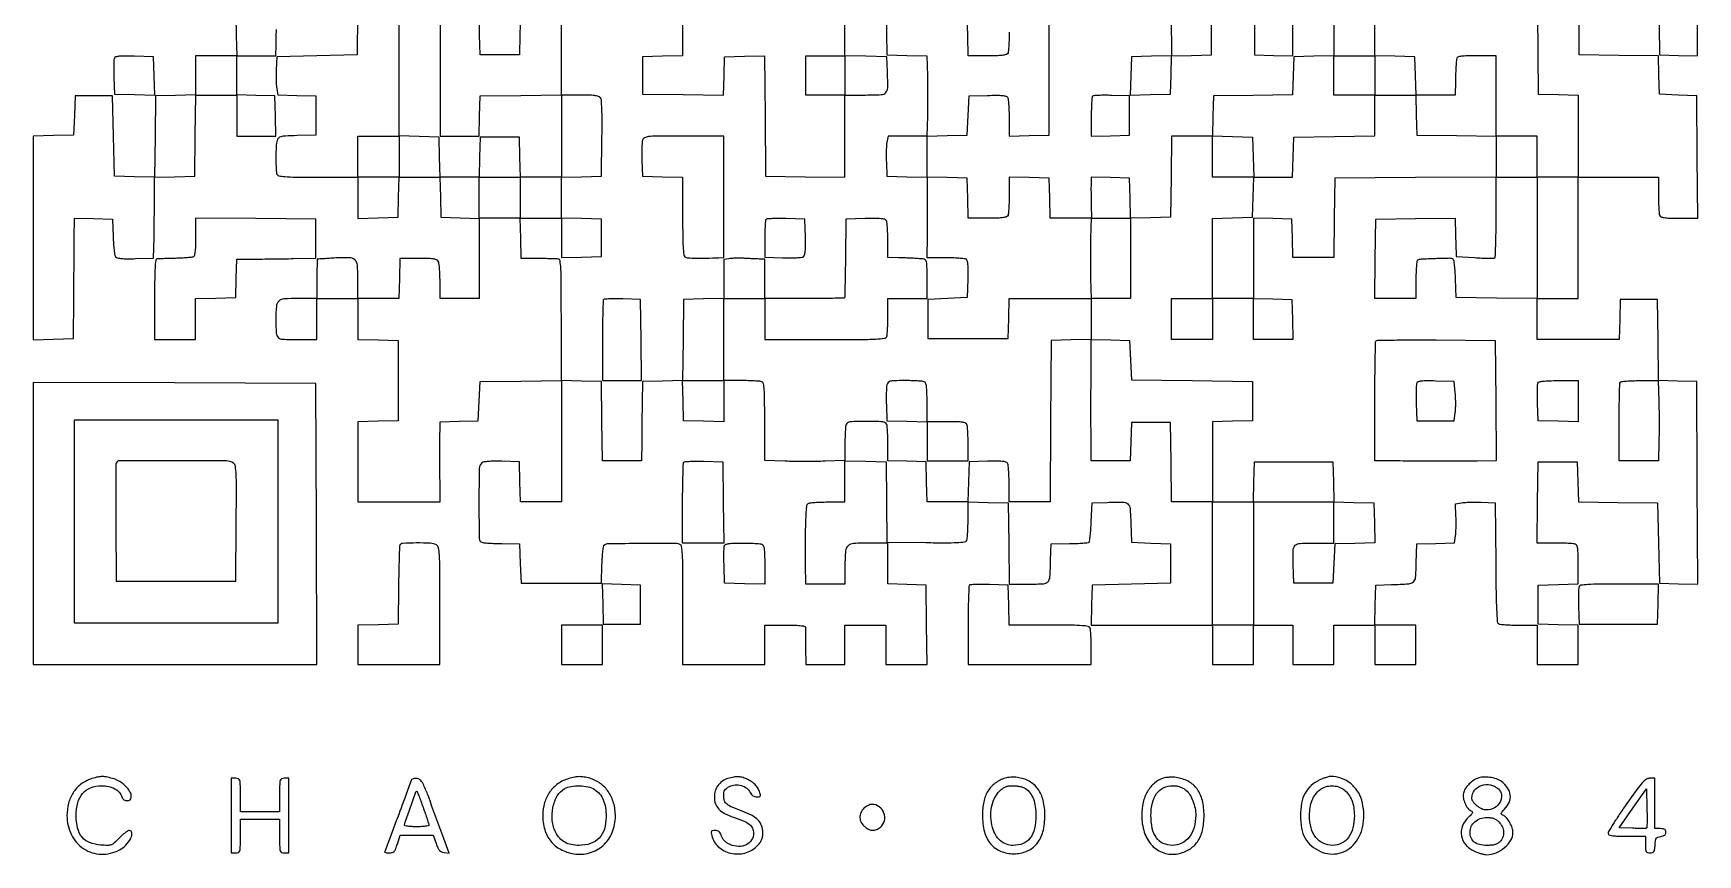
# Model space of a CAD drawing. Extents: x 179 to 1071, y 112 to 1107.
# Drawn here: x 179 to 1071, y 112 to 552 of the extents above; entities that cross this region are included whole.
import ezdxf

# ---------------------------------------------------------------- set-up
doc = ezdxf.new("R2010")
doc.units = 0

msp = doc.modelspace()

# ---------------------------------------------------------------- linework, layer by layer
for points in [[(1050.454031, 604.740803, 0.089592), (1050.262009, 603.729818, 0.000579), (1050.190493, 594.601072, 0.002304), (1050.168885, 584.152527, 0.001466), (1050.235416, 571.990803), (1050.5, 540.5), (1060.75, 540.215017), (1071, 539.930034), (1071, 572.965017), (1071, 606), (1060.968615, 606, 0.006943), (1056.259955, 605.934612, 0.022858), (1053.16219, 605.706576, 0.029866), (1051.13516, 605.340013, 0.246246)], [(222.44069, 538.706038, 0.08044), (222.24673, 537.777249, 0.005694), (222.156546, 535.121982, 0.007919), (222.135127, 531.937236, 0.005886), (222.208575, 528.420857), (222.5, 519.5), (233.285361, 519.21581), (244.070721, 518.931619), (243.785361, 529.21581), (243.5, 539.5), (233.232115, 539.785181, 0.005806), (228.041094, 539.869045, 0.026058), (225.006728, 539.724611, 0.044386), (223.172066, 539.374845, 0.236067)], [(898, 529.5), (898, 519), (908.966168, 519), (919.932337, 519), (920.216168, 508.25), (920.5, 497.5), (941.75, 497.230112), (963, 496.960225), (963, 485.980112), (963, 475), (974, 475), (985, 475), (985, 442.480498), (985, 409.960995), (963.25, 410.230498), (941.5, 410.5), (941.211195, 420.464966, 0.009143), (941.028489, 424.328163, 0.013786), (940.715179, 427.683218, 0.008512), (940.334125, 430.432793, 0.219027), (939.928184, 431.044385, 0.143525), (938.25123, 431.505737, 0.003796), (930.462578, 431.317044, 0.004146), (922.730621, 431.006787, 0.12697), (920.901089, 430.43887, 0.229345), (920.541955, 429.874018, 0.007453), (920.264695, 427.125393, 0.012937), (920.065224, 423.791061, 0.00847), (920, 419.940983), (920, 410), (908.980112, 410), (897.960225, 410), (898.230112, 431.25), (898.5, 452.5), (919.75, 452.769888), (941, 453.039775), (941.091885, 449.769888, -0.000728), (941.137628, 448.053079, -0.000211), (941.203226, 445.40428, -0.000212), (941.27461, 442.419808, -0.000226), (941.341885, 439.5), (941.5, 432.5), (951.5, 431.885509, 0.004363), (955.386444, 431.680715, 0.006539), (958.782812, 431.575931, 0.003037), (961.66394, 431.542248, 0.13065), (962.25, 431.694526, 0.259961), (962.554752, 432.193725, 0.001289), (962.779688, 438.295038, 0.005295), (962.945967, 445.315104, 0.003273), (963, 453.56964), (963, 475.021245), (919.75, 474.760623), (876.5, 474.5), (876.230112, 453.25), (875.960225, 432), (865.015095, 432), (854.069966, 432), (853.784983, 442.25), (853.5, 452.5), (843.25, 452.784983), (833, 453.069966), (833, 431.569966), (833, 410.069966), (843.25, 409.784983), (853.5, 409.5), (853.783832, 398.75), (854.067663, 388), (843.533832, 388), (833, 388), (833, 399), (833, 410), (822, 410), (811, 410), (811, 399), (811, 388), (800, 388), (789, 388), (789, 399), (789, 410), (800, 410), (811, 410), (811, 431.466168), (811, 452.932337), (821.75, 453.216168), (832.5, 453.5), (832.783832, 464.25), (833.067663, 475), (822.033832, 475), (811, 475), (811, 486.033832), (811, 497.067663), (821.75, 496.783832), (832.5, 496.5), (832.783832, 485.75), (833.067663, 475), (843.5, 475), (853.932337, 475), (854.216168, 485.75), (854.5, 496.5), (876.25, 496.769502), (898, 497.039005), (898, 508.019502), (898, 519), (887, 519), (876, 519), (876, 529.5), (876, 540), (887, 540), (898, 540)], [(746.700461, 518.367127, 0.177497), (746.420373, 517.762901, 0.004882), (746.20576, 514.826734, 0.009496), (746.05074, 511.322398, 0.006304), (746, 507.29835), (746, 496.930034), (756.25, 497.215017), (766.5, 497.5), (766.5, 508), (766.5, 518.5), (756.950461, 518.783794, 0.007041), (753.240283, 518.841782, 0.010544), (750.000338, 518.778463, 0.005798), (747.297812, 518.637197, 0.182377)], [(505.473998, 494.75, 0.047969), (505.270341, 493.400533, 0.007225), (505.16227, 490.664062, 0.008052), (505.13333, 487.419301, 0.006878), (505.204946, 484), (505.5, 475.5), (516.25, 475.216168), (527, 474.932337), (527, 454.088613, 0.002919), (527.059359, 443.920339, 0.011422), (527.276079, 437.64435, 0.011139), (527.611542, 433.440859, 0.211094), (528.25, 432.32056, 0.143787), (529.693129, 431.791964, 0.009827), (534.093713, 431.590101, 0.012726), (539.638294, 431.586014, 0.007528), (546.25, 431.849085), (549, 432), (549, 464.5), (549, 497), (527.519052, 497, 0.001335), (513.232408, 496.961864, 0.024098), (508.666665, 496.717249, 0.09572), (506.510564, 496.067801, 0.213591)], [(266, 443.07287, -0.007985), (265.930179, 438.701395, -0.019217), (265.702616, 435.472954, -0.019568), (265.357905, 433.159775, -0.210572), (264.833894, 432.397341, -0.108379), (264.000724, 432.104811, -0.007361), (261.488813, 431.834951, -0.01027), (258.456871, 431.617006, -0.007511), (255.083894, 431.49486, 0.001402), (251.704817, 431.413821, 0.001902), (248.654331, 431.32049, 0.001265), (246.09418, 431.225927, 0.021286), (245.25, 431.156536, 0.34902), (244.590877, 430.483041, 0.01134), (244.266355, 426.452048, 0.011845), (244.055182, 420.237422, 0.00257), (244, 409.5), (244, 388), (255, 388), (266, 388), (266, 398.966168), (266, 409.932337), (276.75, 410.216168), (287.5, 410.5), (287.784983, 420.75), (288.069966, 431), (297.284983, 431.086779, 0.000582), (301.666312, 431.133142, 0.000275), (307.318089, 431.202645, 0.000273), (313.232701, 431.281866, 0.000386), (318.5, 431.359357), (330.5, 431.545156), (330.5, 442.022578), (330.5, 452.5), (298.25, 452.763853), (266, 453.027706)], [(571.699448, 452.366114, 0.176065), (571.420159, 451.767972, 0.005385), (571.205463, 449.003745, 0.010004), (571.050689, 445.694514, 0.006682), (571, 441.901953), (571, 432.13724), (580.75, 431.813621, 0.009019), (584.578343, 431.755645, 0.012459), (588.013227, 431.851198, 0.009092), (590.848668, 432.052604, 0.132068), (591.784391, 432.395987, 0.184056), (592.383834, 433.286585, 0.033383), (592.710287, 435.288486, 0.023848), (592.853365, 438.31633, 0.007288), (592.784391, 442.900987), (592.5, 452.5), (582.449448, 452.782781, 0.006672), (578.547259, 452.840477, 0.010046), (575.145783, 452.777033, 0.005301), (572.300668, 452.636532, 0.183378)], [(767, 431.5), (767, 410), (756.564338, 410), (746.128677, 410), (745.814338, 420.75, -0.004782), (745.718069, 425.643771, -0.002807), (745.691764, 431.5, -0.002807), (745.731219, 437.356225, -0.004781), (745.838476, 442.25), (746.176952, 453), (756.588476, 453), (767, 453)], [(484.700461, 409.367127, 0.189277), (484.416395, 408.715812, 0.00134), (484.20576, 402.60576, 0.004874), (484.05054, 395.561626, 0.003071), (484, 387.333333), (484, 366), (494.519502, 366), (505.039005, 366), (504.769502, 387.75), (504.5, 409.5), (494.950461, 409.783794, 0.007041), (491.240283, 409.841782, 0.010544), (488.000338, 409.778463, 0.005798), (485.297812, 409.637197, 0.182377)], [(767, 377), (767.5, 366.5), (800, 366), (832.5, 365.5), (832.5, 355), (832.5, 344.5), (821.75, 344.216168), (811, 343.932337), (811, 322.466168), (811, 301), (821.966168, 301), (832.932337, 301), (833.216168, 311.75), (833.5, 322.5), (854.5, 322.5), (875.5, 322.5), (875.783492, 311.783492), (876.066984, 301.066984), (886.783492, 300.783492), (897.5, 300.5), (897.783485, 289.784171), (898.06697, 279.068343), (887.283485, 278.784171), (876.5, 278.5), (876, 268), (875.5, 257.5), (865, 257.5), (854.5, 257.5), (854.216402, 267.624582, -0.014067), (854.217397, 275.370283, -0.209372), (855.347974, 277.765303, -0.171639), (857.979865, 278.807395, -0.008871), (867.25, 278.986345), (876, 279), (876, 289.956522), (876, 300.913043), (854.5, 300.913043), (833, 300.913043), (833, 267.956522), (833, 235), (822, 235), (811, 235), (811, 268), (811, 301), (800.019888, 301), (789.039775, 301), (788.769888, 322.25), (788.5, 343.5), (778, 343.5), (767.5, 343.5), (767.215017, 333.25), (766.930034, 323), (756.465017, 323), (746, 323), (745.913886, 332.75, -0.001619), (745.865613, 341.3782, -0.000744), (745.855825, 352.622843, -0.000695), (745.88118, 365.253834, -0.000633), (745.941964, 378.284983), (746, 388.069966), (756.25, 387.784983), (766.5, 387.5)], [(962.763853, 355.25), (963.027706, 323), (952.763853, 322.926805, -0.00126), (944.527276, 322.888824, -0.000694), (934.455126, 322.881746, -0.00058), (922.339842, 322.904102, -0.000334), (907.75, 322.957682), (898, 323), (898, 354.833333, -0.002001), (898.049029, 367.086392, -0.003231), (898.199888, 377.515513, -0.000593), (898.402981, 386.698691, -0.192864), (898.680468, 387.347135, -0.194926), (899.328722, 387.621499, -0.000608), (908.434599, 387.750224, -0.003285), (918.778546, 387.815907, -0.002034), (930.930468, 387.763802), (962.5, 387.5)], [(636.473998, 363.75, 0.047969), (636.270341, 362.400533, 0.007225), (636.16227, 359.664062, 0.008052), (636.13333, 356.419301, 0.006878), (636.204946, 353), (636.5, 344.5), (647.25, 344.216168), (658, 343.932337), (658, 333.466168), (658, 323), (669, 323), (680, 323), (680, 331.918213, 0.006277), (679.955669, 335.449196, 0.008159), (679.821697, 338.68135, 0.006338), (679.631778, 341.373807, 0.070946), (679.393011, 342.418213, 0.205218), (678.601595, 343.23239, 0.063068), (676.913621, 343.69735, 0.030363), (673.960143, 343.940414, 0.005351), (668.393011, 344), (658, 344), (658, 354.393011, 0.005351), (657.940414, 359.960143, 0.030363), (657.69735, 362.913621, 0.063068), (657.23239, 364.601595, 0.205218), (656.418213, 365.393011, 0.070903), (655.374278, 365.631765, 0.006355), (652.686947, 365.821697, 0.008172), (649.460948, 365.955668, 0.00629), (645.937265, 366, 0.004807), (640.431231, 365.947068, 0.053602), (638.257079, 365.670945, 0.153448), (637.137457, 365.002928, 0.121258)], [(920.44275, 364.711405, 0.081149), (920.248444, 363.774362, 0.00524), (920.158923, 360.981301, 0.007536), (920.137209, 357.634347, 0.00554), (920.210159, 353.924983), (920.5, 344.5), (930.5, 344.5), (940.5, 344.5), (941.08534, 348.886315, 0.022863), (941.269448, 350.99849, 0.010307), (941.326793, 353.780045, 0.01018), (941.266834, 356.724741, 0.013684), (941.08534, 359.386315), (940.5, 365.5), (930.732592, 365.786422, 0.006215), (925.820487, 365.869374, 0.027145), (922.9185, 365.724677, 0.046335), (921.158442, 365.373938, 0.232847)], [(1007, 354.966168), (1007, 343.932337), (996.25, 344.216168), (985.5, 344.5), (985.210159, 353.924983, -0.005394), (985.136178, 357.631743, -0.007376), (985.154817, 360.970602, -0.005045), (985.239658, 363.758353, -0.081654), (985.428774, 364.674983, -0.241018), (986.150647, 365.322788, -0.034741), (988.157558, 365.706476, -0.023677), (991.342601, 365.936534, -0.00619), (996.468615, 366), (1007, 366)], [(1050.187616, 354.75, -0.004056), (1050.286888, 349.698016, -0.002552), (1050.324862, 343.79375, -0.002561), (1050.302819, 337.984411, -0.004692), (1050.216168, 333.25), (1049.932337, 323), (1039.466168, 323), (1029, 323), (1028.911553, 333.25, -0.003309), (1028.888588, 344.666119, -0.004562), (1029.029351, 354.917557, -0.001462), (1029.262568, 363.962499, -0.131976), (1029.642595, 365.230723, -0.234171), (1030.136586, 365.538486, -0.005739), (1032.880212, 365.774025, -0.011261), (1036.1761, 365.944374, -0.00728), (1039.996633, 366), (1049.875232, 366)], [(223.453816, 321.740243, 0.089548), (223.261817, 320.729866, 0.000598), (223.19019, 311.747155, 0.00234), (223.168607, 301.460077, 0.00149), (223.235201, 289.490243), (223.5, 258.5), (255.5, 258.5), (287.5, 258.5), (287.765726, 289.5, 0.001225), (287.879013, 308.006621, 0.012082), (287.71941, 315.793845, 0.024457), (287.315418, 320.099227, 0.201729), (286.324597, 321.75, 0.157681), (282.495237, 323.016106, 0.001671), (254.221233, 323.106234, 0.001077), (225.335041, 323.03952, 0.309316)], [(548.769502, 300.75), (549.039005, 279), (538.019502, 279), (527, 279), (527, 300.333333, -0.003067), (527.050466, 308.561556, -0.004867), (527.205463, 315.605463, -0.001337), (527.415787, 321.715674, -0.189293), (527.699448, 322.366114, -0.183378), (528.300668, 322.636532, -0.005301), (531.145783, 322.777033, -0.010046), (534.547259, 322.840477, -0.006672), (538.449448, 322.782781), (548.5, 322.5)], [(375.474955, 277.75, 0.079337), (375.282691, 276.78105, 0.001128), (375.073173, 270.845312, 0.003098), (374.888033, 263.947003, 0.002033), (374.75634, 256), (374.5, 235.5), (363.75, 235.216168), (353, 234.932337), (353, 224.466168), (353, 214), (374.971999, 214), (396.943997, 214), (396.926485, 245.489174, 0.001068), (396.873566, 265.150501, 0.013441), (396.638265, 272.56911, 0.033524), (396.146449, 276.463897, 0.225396), (395.020228, 277.989174, 0.111886), (391.73448, 278.893413, 0.014487), (384.405886, 279.016074, 0.009322), (376.883686, 278.783719, 0.300334)], [(569.418213, 278.393011, -0.205485), (570.232706, 277.600474, -0.062919), (570.697521, 275.908208, -0.03028), (570.940479, 272.946379, -0.005326), (571, 267.359179), (571, 256.932337), (560.25, 257.216168), (549.5, 257.5), (549.210159, 266.924983, -0.005394), (549.136178, 270.631743, -0.007376), (549.154817, 273.970602, -0.005045), (549.239658, 276.758353, -0.081654), (549.428774, 277.674983, -0.229995), (550.104992, 278.30781, -0.040259), (551.856159, 278.698783, -0.027044), (554.608242, 278.933591, -0.00776), (558.886828, 279, -0.006256), (562.429836, 278.955671, -0.008138), (565.672131, 278.821697, -0.006311), (568.373035, 278.631799, -0.071017)], [(680.699448, 256.366114, 0.189039), (680.41589, 255.716778, 0.001397), (680.205463, 249.752338, 0.004978), (680.050471, 242.869838, 0.00314), (680, 234.833333), (680, 214), (713, 214), (746, 214), (746, 222.918213, 0.006277), (745.955669, 226.449196, 0.008159), (745.821697, 229.68135, 0.006338), (745.631778, 232.373807, 0.070946), (745.393011, 233.418213, 0.258602), (744.33804, 234.303692, 0.030077), (741.170055, 234.724381, 0.015924), (735.527804, 234.950419, 0.002049), (723.426843, 235), (702.067663, 235), (701.783832, 245.75), (701.5, 256.5), (691.449448, 256.782781, 0.006672), (687.547259, 256.840477, 0.010046), (684.145783, 256.777033, 0.005301), (681.300668, 256.636532, 0.183378)], [(1007.428774, 255.674983, 0.081654), (1007.239658, 254.758353, 0.005045), (1007.154817, 251.970602, 0.007376), (1007.136178, 248.631743, 0.005394), (1007.210159, 244.924983), (1007.5, 235.5), (1028.5, 235.5), (1049.5, 235.5), (1049.783832, 246.25), (1050.067663, 257), (1029.002447, 257, 0.002556), (1018.203018, 256.9448, 0.01278), (1012.1534, 256.728241, 0.01461), (1008.335235, 256.381522, 0.278)], [(209.655189, 152.541351, 0.080565), (204.385876, 149.640227, 0.0836), (200.381089, 145.253553, 0.079489), (197.89232, 139.596591, 0.064042), (197.043924, 133, 0.114333), (199.42773, 122.711394, 0.134444), (206.025743, 115.22851, 0.139423), (215.312653, 112.316892, 0.126672), (225.127149, 114.565751, 0.08108), (228.621996, 117.162691, 0.074502), (231.23016, 120.806747, 0.135657), (231.829113, 123.719445, 0.394763), (230.459945, 125, 0.140765), (229.635069, 124.763078, 0.021802), (228.220178, 123.788889, 0.022852), (226.612356, 122.455726, 0.018099), (224.997839, 120.877068, -0.016094), (222.405629, 118.322027, -0.097824), (220.808317, 117.340584, -0.093322), (218.925607, 117.017726, -0.013985), (215.075367, 117.188167, -0.075192), (209.190959, 118.518316, -0.127543), (205.123851, 121.459659, -0.116591), (202.771578, 126.221584, -0.056731), (202, 133, -0.062772), (202.866655, 139.875974, -0.113001), (205.45697, 144.90285, -0.126935), (209.727359, 147.93493, -0.09148), (215.5, 149, -0.051987), (219.398706, 148.593539, -0.073405), (222.669117, 147.383755, -0.08529), (225.08797, 145.463375, -0.105962), (226.508279, 142.973915, 0.084328), (226.936101, 142.14322, 0.08871), (227.60805, 141.517245, 0.082371), (228.499882, 141.131044, 0.061149), (229.567388, 141, 0.379294), (231.48753, 142.701362, 0.181833), (230.645003, 146.158303, 0.083838), (226.570587, 150.393249, 0.091912), (221.453076, 152.891347, 0.022282), (218.037686, 153.677559, 0.052888), (215.440816, 153.875357, 0.054065), (212.894783, 153.52258, 0.024202)], [(285, 133), (285, 113), (287.5, 113, 0.104331), (288.950811, 113.306062, 0.224677), (289.680556, 114.15, 0.064117), (289.955995, 116.064536, 0.003707), (290, 122), (290, 131), (300.5, 131), (311, 131), (311, 122, 0.003707), (311.044005, 116.064536, 0.064117), (311.319444, 114.15, 0.224677), (312.049189, 113.306062, 0.104331), (313.5, 113), (316, 113), (316, 133), (316, 153), (313.5, 153, 0.104331), (312.049189, 152.693938, 0.224677), (311.319444, 151.85, 0.064117), (311.044005, 149.935464, 0.003707), (311, 144), (311, 135), (300.5, 135), (290, 135), (290, 144, 0.003707), (289.955995, 149.935464, 0.064117), (289.680556, 151.85, 0.224677), (288.950811, 152.693938, 0.104331), (287.5, 153), (285, 153)], [(381.521264, 151.816971, -0.003244), (378.682295, 143.978846, -0.000658), (373.538198, 130.11532, -0.000083), (367.76363, 114.62304, -0.047719), (367.339406, 113.75, 0.382639), (367.392309, 113.464498, 0.089449), (367.863352, 113.220313, 0.050296), (368.690971, 113.053129, 0.024709), (369.765415, 113, 0.058657), (371.398034, 113.192189, 0.149598), (372.414718, 113.789729, 0.094941), (373.190297, 115.04587, 0.01568), (374.123985, 117.75), (375.599106, 122.5), (384.415741, 122.5), (393.232376, 122.5), (394.888876, 118, 0.020983), (395.857751, 115.673956, 0.074349), (396.748167, 114.329786, 0.107117), (397.801178, 113.571833, 0.07379), (399.225411, 113.18814), (401.905445, 112.876279), (399.035876, 120.68814, 0.000537), (390.555065, 143.699098, 0.016612), (388.252935, 149.341248, 0.080455), (386.632291, 151.808472, 0.179675), (384.66395, 152.816971, 0.043951), (383.56791, 152.849954, 0.062658), (382.611465, 152.673028, 0.077821), (381.898487, 152.316762, 0.153963)], [(466, 152.825051, 0.08307), (460.277377, 150.112581, 0.085981), (455.82751, 145.711179, 0.08306), (453.008896, 139.929349, 0.071043), (452.021962, 133.217881, 0.07203), (453.107641, 125.494433, 0.098731), (456.342112, 119.285994, 0.101816), (461.620205, 114.923141, 0.080987), (468.637377, 112.549378, 0.109652), (477.103483, 113.005787, 0.115982), (484.387189, 117.015417, 0.112483), (489.275486, 123.970638, 0.098413), (490.978038, 132.710162, 0.066703), (490.009609, 139.734559, 0.081855), (487.231022, 145.736675, 0.087231), (482.848541, 150.247871, 0.088971), (477.218945, 152.955994, 0.02378), (474.178509, 153.646595, 0.046902), (471.712138, 153.849451, 0.045406), (469.199894, 153.591242, 0.020927)], [(551.312913, 152.897522, 0.082514), (548.377085, 151.492769, 0.081056), (546.032501, 149.206974, 0.080353), (544.521194, 146.275271, 0.079068), (544, 143, 0.083437), (544.613468, 139.349368, 0.106122), (546.37843, 136.434333, 0.085517), (549.520708, 134.073735, 0.038124), (554.309297, 132.063462, -0.016008), (559.902635, 130.001023, -0.071235), (562.920006, 128.243186, -0.124124), (564.454366, 126.241814, -0.102125), (565, 123.598284, -0.13998), (563.950257, 119.922138, -0.140487), (561.118706, 117.360758, -0.121972), (557.006588, 116.469446, -0.091879), (552.468353, 117.448776, -0.04063), (550.841524, 118.289515, -0.054404), (549.537426, 119.316147, -0.058086), (548.549575, 120.539875, -0.05698), (547.862107, 121.965715, 0.038452), (547.229652, 123.411784, 0.091355), (546.502151, 124.327483, 0.109013), (545.584349, 124.82895, 0.070841), (544.383123, 125, 0.036791), (543.056003, 124.902215, 0.216005), (542.483142, 124.532947, 0.178685), (542.321598, 123.807523, 0.024216), (542.609762, 122.25, 0.15356), (546.136909, 116.313566, 0.12522), (552.721188, 112.878982, 0.120217), (560.367933, 112.937289, 0.135229), (566.75, 116.555397, 0.027803), (568.40872, 118.406514, 0.065937), (569.363305, 119.986931, 0.06942), (569.845926, 121.710225, 0.033624), (570, 123.99879, 0.093379), (569.316498, 127.626709, 0.100374), (567.365611, 130.653591, 0.079029), (563.960194, 133.191587, 0.037161), (558.908715, 135.37786, -0.014142), (553.519174, 137.421607, -0.074071), (550.80449, 139.043731, -0.132309), (549.468218, 140.910645, -0.089774), (549, 143.497373, -0.037141), (549.137982, 145.352342, -0.099789), (549.586417, 146.590755, -0.099889), (550.479314, 147.557995, -0.037261), (552.061231, 148.531664, -0.101156), (555.144221, 149.403602, -0.087069), (558.500834, 149.067824, -0.091166), (561.411507, 147.642976, -0.127232), (563.227337, 145.400395, 0.058836), (563.853296, 144.368028, 0.076931), (564.656344, 143.612928, 0.080091), (565.622688, 143.156534, 0.070465), (566.727903, 143, 0.033303), (568.003098, 143.085029, 0.198709), (568.567829, 143.412486, 0.204559), (568.726792, 144.036418, 0.035444), (568.449107, 145.25, 0.06074), (567.428849, 147.552356, 0.058003), (565.872108, 149.581814, 0.054954), (563.806715, 151.289187, 0.04518), (561.282119, 152.638016, 0.031774), (558.75769, 153.522106, 0.061907), (556.650852, 153.839838, 0.055652), (554.387265, 153.646592, 0.021323)], [(699.913572, 153.088032, 0.080998), (694.510164, 150.334328, 0.097521), (690.658659, 146.145002, 0.086728), (688.389019, 140.395228, 0.051312), (687.647659, 133.036087, 0.062622), (688.761187, 124.330207, 0.109586), (692.041628, 117.881742, 0.124876), (697.384142, 113.958281, 0.09654), (704.5, 112.571429, 0.099086), (711.501425, 113.972674, 0.123401), (716.804978, 117.92648, 0.108119), (720.076528, 124.379442, 0.06354), (721.176471, 133, 0.05869), (720.226786, 141.062772, 0.097895), (717.389576, 147.254705, 0.111501), (712.727918, 151.375429, 0.094141), (706.453823, 153.413392, 0.024598), (704.750506, 153.545075, 0.019421), (702.901672, 153.52498, 0.019818), (701.183275, 153.371055, 0.045208)], [(784.619302, 153.009332, 0.10102), (779.898193, 150.392314, 0.083503), (776.200441, 145.972346, 0.074343), (773.838864, 140.08762, 0.057494), (773.021962, 133.217881, 0.078361), (774.433049, 124.061493, 0.11139), (778.589744, 116.986202, 0.127946), (784.88595, 113.010243, 0.124179), (792.396867, 112.54663, 0.088325), (798.479987, 114.847717, 0.107934), (802.909017, 118.997564, 0.095013), (805.57242, 125.068379, 0.055278), (806.476822, 133, 0.059257), (805.539736, 141.092446, 0.100241), (802.683539, 147.263584, 0.112896), (797.941926, 151.361184, 0.090534), (791.494902, 153.406823, 0.026454), (789.754534, 153.53546, 0.01966), (787.827297, 153.499933, 0.019991), (786.007082, 153.321487, 0.041799)], [(868.5, 152.119269, 0.072795), (863.845725, 149.097709, 0.087968), (860.598344, 145.033693, 0.07866), (858.710629, 139.725659, 0.046205), (858.087786, 133, 0.046336), (858.721714, 126.17417, 0.081494), (860.648548, 120.859983, 0.090441), (863.998263, 116.808469, 0.069847), (868.862694, 113.758176, 0.165605), (878.834713, 112.834311, 0.166215), (887.2802, 118.191382, 0.135859), (891.790664, 128.682347, 0.102067), (890.939872, 141.277334, 0.083569), (888.603666, 146.270462, 0.077367), (884.709703, 150.377263, 0.078222), (879.795019, 153.071375, 0.088608), (874.5, 153.972461, 0.056612), (873.46727, 153.846578, 0.016295), (871.9125, 153.421327, 0.01617), (870.178154, 152.82357, 0.01656)], [(953.000513, 152.92772, 0.052441), (950.371761, 151.48562, 0.052315), (948.098206, 149.527165, 0.055449), (946.402745, 147.270774, 0.07952), (945.488449, 144.947407, 0.097841), (945.433971, 142.37104, 0.059474), (946.316105, 139.44411, 0.061053), (947.802997, 136.92657, 0.138105), (949.561791, 135.614662, -0.119356), (950.232795, 135.151657, -0.28515), (950.333146, 134.579609, -0.098175), (949.784664, 133.738085, -0.011524), (948.176189, 132.164585, 0.111159), (944.968874, 127.456563, 0.137679), (944.425721, 122.200888, 0.136435), (946.698959, 117.395352, 0.108311), (951.316317, 113.943379, 0.019702), (953.101498, 113.216264, 0.017626), (955.005418, 112.601889, 0.01797), (956.754762, 112.172022, 0.0513), (958, 112.043924, 0.09823), (962.927638, 113.021444, 0.078951), (967.545662, 115.847953, 0.083215), (970.853753, 119.791968, 0.133761), (972, 124, 0.082677), (971.603405, 126.382056, 0.043681), (970.38574, 129.128895, 0.043841), (968.743706, 131.569699, 0.100228), (967.042176, 132.977428, -0.033338), (965.924615, 133.675046, -0.277205), (965.698794, 134.201412, -0.153969), (966.009204, 134.858889, -0.009691), (967.51186, 136.420951, 0.095849), (969.982488, 140.07693, 0.128365), (970.569501, 144.018648, 0.123207), (969.154382, 147.863434, 0.084223), (965.913425, 151.233302, 0.079068), (963.164993, 152.660809, 0.047725), (959.579919, 153.48456, 0.047924), (955.932361, 153.611175, 0.084172)], [(1032.75, 139.007478, 0.004786), (1029.013747, 133.54889, 0.007158), (1025.864063, 128.702852, 0.003445), (1023.287636, 124.548609, 0.137926), (1023, 123.525725, 0.28145), (1023.478078, 122.743689, 0.08067), (1024.888565, 122.288143, 0.032793), (1027.600714, 122.054752, 0.00507), (1033, 122), (1043, 122), (1043, 117.5, 0.012799), (1043.068119, 114.839445, 0.111986), (1043.385695, 113.710593, 0.20911), (1044.079821, 113.170504, 0.062319), (1045.442502, 113, 0.065109), (1046.779525, 113.174846, 0.186214), (1047.525079, 113.716478, 0.109891), (1047.939278, 114.832431, 0.016069), (1048.192502, 117.25, -0.017705), (1048.456522, 119.693504, -0.112209), (1048.901663, 120.853133, -0.16625), (1049.7205, 121.477304, -0.051861), (1051.25, 121.816422, 0.042097), (1052.512734, 122.070686, 0.101063), (1053.35353, 122.513006, 0.129053), (1053.831645, 123.17099, 0.093191), (1054, 124.066422, 0.087827), (1053.835282, 124.996931, 0.163399), (1053.362118, 125.588869, 0.112692), (1052.481861, 125.908273, 0.03092), (1051, 126), (1048, 126), (1048, 139.5), (1048, 153), (1045.25, 152.981753, 0.151196), (1043.363296, 152.384136, 0.058606), (1041.287211, 150.548707, 0.026269), (1038.342084, 146.886116, 0.003729)], [(387.905427, 137.44773, -0.003299), (389.091098, 134.102149, -0.004772), (390.090969, 131.129293, -0.002537), (390.899033, 128.605205, -0.076337), (391, 127.94773, -0.351457), (390.700628, 127.574437, -0.018532), (389.090625, 127.278396, -0.022503), (386.991939, 127.068279, -0.013697), (384.5, 127, -0.013697), (382.008061, 127.068279, -0.022503), (379.909375, 127.278396, -0.018532), (378.299372, 127.574437, -0.351457), (378, 127.94773, -0.085076), (378.265095, 129.494437, -0.001531), (381.090399, 137.41712, -0.000574), (384.087404, 145.710741, -0.315617), (384.5, 146, -0.305971), (384.667481, 145.886926, -0.001037), (385.628571, 143.487771, -0.00493), (386.69658, 140.726711, -0.00301)], [(479.810176, 146.974365, -0.082328), (482.535626, 144.62325, -0.074186), (484.474105, 141.437372, -0.062658), (485.622212, 137.342579, -0.037231), (485.996262, 132.282119, -0.071984), (485.045921, 125.745107, -0.118279), (482.265215, 120.92825, -0.122692), (477.687631, 118.009523, -0.08104), (471.5, 117, -0.050425), (467.299732, 117.424676, -0.077183), (463.875474, 118.696363, -0.082141), (461.14681, 120.874033, -0.065487), (459.009811, 123.980769, -0.093262), (457.154433, 130.295904, -0.075002), (457.508507, 137.378183, -0.079915), (459.846483, 143.60526, -0.139656), (463.755501, 147.430907, -0.084232), (467.282394, 148.635152, -0.047384), (471.809647, 148.935606, -0.047331), (476.323018, 148.377548, -0.082661)], [(710.783205, 147.439296, -0.080259), (713.233578, 145.057599, -0.067716), (714.982603, 141.887829, -0.057325), (716.024773, 137.881021, -0.034998), (716.366848, 133, -0.053292), (715.617567, 125.990016, -0.109725), (713.321814, 121.004557, -0.132988), (709.48322, 118.04839, -0.098271), (704.200571, 117, -0.087552), (700.493978, 117.654056, -0.090903), (697.289168, 119.53451, -0.084222), (694.779531, 122.570216, -0.06307), (693.099851, 126.578803, -0.054337), (692.187114, 132.154673, -0.062841), (692.573196, 137.520358, -0.067357), (694.221306, 142.303, -0.079927), (697.017351, 146.171197, -0.035588), (698.642858, 147.580427, -0.067087), (700.156162, 148.42518, -0.064058), (701.886274, 148.86182, -0.029827), (704.200571, 149, -0.03132), (706.031181, 148.885218, -0.026896), (707.930416, 148.541543, -0.0278), (709.62381, 148.039196, -0.066861)], [(796.747242, 146.559228, -0.076825), (798.850618, 144.151057, -0.048789), (800.530847, 140.819341, -0.045885), (801.629565, 136.967802, -0.046579), (802, 133, -0.067577), (801.12475, 126.553637, -0.097964), (798.555038, 121.434134, -0.113063), (794.558041, 118.167943, -0.115496), (789.569297, 117, -0.106728), (784.589767, 118.075162, -0.131458), (780.927472, 121.077647, -0.104905), (778.719109, 126.10883, -0.051187), (778, 133.11476, -0.056354), (778.758197, 139.82053, -0.102665), (781.045159, 144.809901, -0.124696), (784.75947, 147.864746, -0.109141), (789.673275, 148.977764, -0.033774), (791.764265, 148.84755, -0.049971), (793.55193, 148.429782, -0.051961), (795.169544, 147.681513, -0.040626)], [(881.486321, 146.8321, -0.070161), (883.868384, 144.346776, -0.061272), (885.601633, 141.186884, -0.055105), (886.650321, 137.386057, -0.039799), (887, 133, -0.059347), (886.215311, 126.41228, -0.097381), (883.875378, 121.327093, -0.118138), (880.17419, 118.144516, -0.119316), (875.446297, 117, -0.10951), (870.331462, 118.133851, -0.1189), (866.350534, 121.307188, -0.102006), (863.845525, 126.391235, -0.06371), (863, 133, -0.039799), (863.349679, 137.386057, -0.055105), (864.398367, 141.186884, -0.061272), (866.131616, 144.346776, -0.070161), (868.513679, 146.8321, -0.088676), (871.50599, 148.426731, -0.078344), (875, 148.977583, -0.078344), (878.49401, 148.426731, -0.088676)], [(964.184383, 147.333136, -0.18386), (965.863067, 144.041263, -0.156157), (965.076131, 140.196611, -0.135106), (962.036922, 137.126207, -0.131225), (957.819687, 136, -0.112846), (955.345408, 136.565627, -0.061465), (952.712412, 138.261689, -0.062914), (950.665529, 140.458411, -0.157391), (950, 142.520287, -0.170906), (951.412467, 146.531879, -0.142604), (955.134065, 149.135275, -0.130768), (959.941183, 149.458109, -0.136478)], [(1043.656847, 126.323514, -0.190707), (1043.290351, 126.164872, -0.003951), (1041.261454, 126.116738, -0.008654), (1038.858512, 126.120321, -0.005646), (1036.086479, 126.20376), (1028.932105, 126.5), (1036.216052, 136.904641), (1043.5, 147.309283), (1043.786421, 137.024396, -0.003884), (1043.86617, 133.052065, -0.006103), (1043.866507, 129.638496, -0.002032), (1043.819051, 126.70417, -0.193659)], [(624.188561, 136.961045, 0.101578), (622.523644, 134.620584, 0.115751), (622.017716, 131.922687, 0.115332), (622.764376, 129.273833, 0.100304), (624.634859, 127.07258, 0.050454), (626.938445, 125.610011, 0.109877), (628.95816, 125.102903, 0.116527), (630.924505, 125.511523, 0.061015), (633.055883, 126.844168, 0.168203), (635.142234, 130.19535, 0.145139), (634.872978, 134.351167, 0.143351), (632.373096, 137.724752, 0.163511), (628.577777, 139, 0.072445), (627.577159, 138.854255, 0.036417), (626.380675, 138.401057, 0.035208), (625.188214, 137.741436, 0.043621)], [(964.545455, 129.545455, -0.090355), (966.26462, 127.060266, -0.095761), (966.951514, 124.178814, -0.099904), (966.50611, 121.348151, -0.107962), (965, 119, -0.065976), (963.779383, 118.065055, -0.06097), (962.325, 117.45, -0.047884), (960.469613, 117.107382, -0.02173), (958, 117, -0.055728), (954.076253, 117.43869, -0.110825), (951.265695, 118.77365, -0.131491), (949.591895, 120.997813, -0.096208), (949, 124.045455, -0.107434), (949.674605, 127.148849, -0.105107), (951.579331, 129.720288, -0.098475), (954.483948, 131.412398, -0.082984), (958, 132, -0.032708), (960.063279, 131.864886, -0.057058), (961.724242, 131.45, -0.061499), (963.162777, 130.69813, -0.045266)]]:
    msp.add_lwpolyline(points, format="xyb", close=True)
for points in [[(397, 562), (397, 529.5), (397, 497), (407.466168, 497), (417.932337, 497), (418.216168, 507.75), (418.5, 518.5), (440.25, 518.769502), (462, 519.039005), (462, 497.019502), (462, 475), (451.033832, 475), (440.067663, 475), (439.783832, 485.75), (439.5, 496.5), (429, 496.5), (418.5, 496.5), (418.216168, 485.75), (417.932337, 475), (407.5, 475), (397.067663, 475), (396.783832, 485.75), (396.5, 496.5), (385.75, 496.783832), (375, 497.067663), (375, 540.533832), (375, 584)], [(788.769408, 561.784029), (789.038815, 540.068057), (778.269408, 539.784029), (767.5, 539.5), (767.214639, 529.21581), (766.929279, 518.931619), (777.714639, 519.21581), (788.5, 519.5), (788.784613, 529.716519), (789.069227, 539.933039), (799.784613, 540.216519), (810.5, 540.5), (810.5, 583.5)], [(833.5, 573), (833.5, 540.5), (843.75, 540.215017), (854, 539.930034), (854, 561.965017)], [(440.067663, 562), (439.783832, 551.25), (439.5, 540.5), (429, 540.5), (418.5, 540.5), (418.216168, 551.25), (417.932337, 562)]]:
    msp.add_lwpolyline(points)
for points in [[(352.769502, 562.25), (352.5, 540.5), (331, 540), (309.5, 539.5), (309.192221, 532.5, 0.009283), (309.118216, 529.584177, 0.008769), (309.150106, 526.611713, 0.00876), (309.270626, 523.981362, 0.030047), (309.481052, 522.284554), (310.077661, 519.069109), (320.288831, 518.784554), (330.5, 518.5), (330.5, 508), (330.5, 497.5), (320.357794, 497.216207, 0.004239), (314.122991, 496.988837, 0.045994), (311.631874, 496.645775, 0.13437), (310.355481, 495.955228, 0.137305), (309.621449, 494.716207, 0.056369), (309.147458, 491.56532, 0.008974), (309.0303, 485.316115, 0.007455), (309.119202, 479.016684, 0.084547), (309.606989, 476.581787, 0.258697), (310.662537, 475.696146, 0.030015), (313.835307, 475.275578, 0.015901), (319.485827, 475.049566, 0.002045), (331.606989, 475), (353, 475), (353, 463.966168), (353, 452.932337), (363.75, 453.216168), (374.5, 453.5), (374.783832, 464.25), (375.067663, 475), (386, 475), (396.932337, 475), (397.216168, 464.25), (397.5, 453.5), (407.75, 453.215017), (418, 452.930034), (418, 431.465017), (418, 410), (407.5, 410), (397, 410), (396.984687, 419.25, 0.009417), (396.909853, 422.901756, 0.01245), (396.696332, 426.221825, 0.00988), (396.396689, 428.962891, 0.109209), (396.024555, 429.99451, 0.171222), (395.084581, 430.735978, 0.04751), (393.229992, 431.177624, 0.027898), (390.25304, 431.425439, 0.006678), (385.289868, 431.49451), (375.5, 431.5), (375.216168, 420.75), (374.932337, 410), (363.966168, 410), (353, 410), (353, 419.964816, 0.018486), (352.70887, 427.836462, 0.192208), (351.316585, 430.691543, 0.185082), (348.313111, 431.860867, 0.016937), (340.157721, 431.627347, 0.000292), (336.820772, 431.416568, 0.000466), (333.969768, 431.232141, 0.000082), (331.448979, 431.066299, 0.025908), (331.25, 431.042778, 0.358071), (331.147842, 430.924795, 0.000558), (331.073438, 427.928191, 0.003696), (331.017975, 424.52913, 0.002231), (331, 420.5), (331, 410), (321.035184, 410, 0.016247), (313.365571, 409.750721, 0.174549), (310.559388, 408.52907, 0.186703), (309.274311, 405.837384, 0.019069), (309, 398.647529, 0.01362), (309.196463, 391.43646, 0.195954), (310.269946, 389.16497, 0.176701), (312.674412, 388.169508, 0.010683), (320.606989, 388), (331, 388), (331, 399), (331, 410), (342, 410), (353, 410), (353, 399.033832), (353, 388.067663), (363.75, 387.783832), (374.5, 387.5), (374.5, 366), (374.5, 344.5), (363.75, 344.216168), (353, 343.932337), (353, 322.466168), (353, 301), (375.055624, 301), (397.111249, 301), (396.995454, 311.25, -0.001407), (396.955312, 315.981996, -0.00077), (396.931349, 321.783474, -0.000767), (396.925115, 327.676548, -0.001222), (396.93983, 332.715017), (397, 343.930034), (407.25, 344.215017), (417.5, 344.5), (418, 355), (418.5, 365.5), (440.25, 365.769502), (462, 366.039005), (462, 333.519502), (462, 301), (451.033832, 301), (440.067663, 301), (439.783832, 311.75), (439.5, 322.5), (430.149285, 322.788859, 0.009044), (426.042317, 322.84141, 0.018924), (422.849829, 322.703614, 0.020746), (420.486141, 322.412685, 0.132968), (419.399285, 321.916414, 0.21941), (417.974523, 318.937306, 0.003712), (417.849713, 300.303682, 0.003116), (417.980784, 281.46756, 0.306927), (419.430195, 279.388413, 0.070041), (420.402427, 279.164303, 0.004988), (423.177963, 278.950933, 0.006948), (426.506234, 278.774857, 0.005185), (430.180195, 278.669798), (439.5, 278.5), (440, 268), (440.5, 257.5), (462, 257.5), (483.5, 257.5), (483.788805, 267.464966, -0.009185), (483.978344, 271.465495, -0.015642), (484.302506, 274.797089, -0.011428), (484.70247, 277.423379, -0.213988), (485.160452, 278.099165, -0.13594), (487.320716, 278.728202, -0.001145), (504.929603, 278.919042, -0.001586), (522.196447, 279.011854, -0.092414), (525.290056, 278.44219, -0.271023), (526.304411, 277.175068, -0.023314), (526.731453, 272.880266, -0.01197), (526.955944, 265.018326, -0.001152), (527, 245.893011), (527, 214), (549, 214), (571, 214), (571, 224.5), (571, 235), (582.043837, 235, -0.005353), (587.436059, 234.942266, -0.023244), (590.625709, 234.725378, -0.037204), (592.514505, 234.364582, -0.375493), (592.925354, 233.75, 0.029686), (592.865555, 232.894407, 0.001563), (592.84552, 230.15, 0.00246), (592.84795, 226.884359, 0.001786), (592.881517, 223.25), (593, 214), (603.5, 214), (614, 214), (614, 224.5), (614, 235), (625, 235), (636, 235), (636, 224.5), (636, 214), (647.019888, 214), (658.039775, 214), (657.769888, 235.25), (657.5, 256.5), (647.25, 256.784983), (637, 257.069966), (637, 268.034983), (637, 279), (627.434259, 279, 0.013421), (618.652839, 278.764238, 0.170843), (615.649476, 277.522304, 0.194265), (614.28305, 274.740087, 0.018196), (614, 266.964816), (614, 257), (603.5, 257), (593, 257), (592.884747, 267.75, -0.003892), (592.844358, 281.501519, -0.010073), (593.092176, 291.415574, -0.006272), (593.520588, 298.834649, -0.237122), (594.351972, 300.234687, -0.117849), (595.189872, 300.526064, -0.007012), (597.879954, 300.758058, -0.010235), (601.123011, 300.92534, -0.007353), (604.75, 300.984687), (614, 301), (614, 312.032751), (614, 323.065502), (625.059235, 322.782751), (636.11847, 322.5), (636.309235, 301), (636.5, 279.5), (657.428109, 279.22917, 0.002701), (667.928451, 279.150006, 0.012029), (674.091209, 279.285113, 0.012869), (678.095412, 279.572759, 0.230932), (679.162796, 280.22917, 0.115938), (679.482287, 281.147848, 0.007408), (679.73694, 284.000694, 0.010534), (679.92008, 287.443496, 0.007628), (679.984687, 291.283832), (680, 301.067663), (690.75, 300.783832), (701.5, 300.5), (701.769502, 278.75), (702.039005, 257), (712.50045, 257, 0.011615), (720.475254, 257.185286, 0.199966), (722.786976, 258.276951, 0.170041), (723.829986, 260.757562, 0.007917), (724.24922, 270), (724.5, 278.5), (734.33884, 278.672173, 0.006114), (738.157126, 278.785708, 0.0092), (741.481737, 278.986604, 0.004687), (744.269295, 279.232903, 0.17277), (744.83884, 279.5008, 0.167794), (745.11859, 280.070473, 0.004289), (745.452659, 282.952261, 0.008673), (745.760501, 286.383219, 0.005756), (746, 290.328626), (746.5, 300.5), (754.496645, 300.796504, -0.010944), (762.958841, 300.924926, -0.179106), (765.567079, 299.939704, -0.195806), (766.788181, 297.526579, -0.013482), (767.215131, 289.7397), (767.5, 279.5), (778, 279), (788.5, 278.5), (788.5, 268), (788.5, 257.5), (767.5, 257), (746.5, 256.5), (746.216298, 245.762751), (745.932595, 235.025501), (767.716298, 235.065187, -0.000289), (776.844723, 235.076532, -0.000264), (786.25885, 235.077812, -0.000264), (794.672478, 235.070075, -0.000858), (800.25, 235.052436), (811, 235), (811, 224.5), (811, 214), (822, 214), (833, 214), (833, 224.5), (833, 235), (843.5, 235), (854, 235), (854, 224.5), (854, 214), (865, 214), (876, 214), (876, 224.5), (876, 235), (887, 235), (898, 235), (898, 224.5), (898, 214), (909, 214), (920, 214), (920, 224.5), (920, 235), (908.966168, 235), (897.932337, 235), (898.216168, 245.75), (898.5, 256.5), (907, 256.75078, 0.008001), (916.14566, 257.167162, 0.165236), (918.65727, 258.196667, 0.196929), (919.809521, 260.49116, 0.012174), (920.215131, 268.2603), (920.5, 278.5), (930.62757, 278.783631), (940.755139, 279.067263), (941.245984, 282.783631, 0.02043), (941.416849, 284.667274, 0.007166), (941.512695, 287.383123, 0.007101), (941.532878, 290.376392, 0.008251), (941.464663, 293.222743), (941.192497, 299.945487), (944.346249, 300.529234, -0.031064), (946.043619, 300.735482, -0.008198), (948.776711, 300.851473, -0.008289), (951.8973, 300.880936, -0.008427), (955, 300.80649), (962.5, 300.5), (962.764319, 268.550168, 0.001803), (962.951056, 252.830801, 0.007577), (963.240328, 243.392156, 0.00522), (963.604237, 236.927232, 0.238962), (964.264319, 235.81548, 0.116655), (965.161958, 235.504391, 0.00716), (968.001081, 235.256679, 0.010334), (971.425135, 235.078324, 0.007451), (975.25, 235.015313), (985, 235), (985, 224.5), (985, 214), (996, 214), (1007, 214), (1007, 224.466168), (1007, 234.932337), (996.25, 235.216168), (985.5, 235.5), (985.5, 246), (985.5, 256.5), (996.25, 256.783832), (1007, 257.067663), (1007, 267.426843, 0.005377), (1006.940349, 272.973908, 0.030446), (1006.697178, 275.919034, 0.063217), (1006.232073, 277.602718, 0.20495), (1005.418213, 278.393011, 0.07207), (1004.36144, 278.632119, 0.005899), (1001.528746, 278.821697, 0.007818), (998.128746, 278.955696, 0.005939), (994.39871, 279), (984.960995, 279), (985.230498, 300.75), (985.5, 322.5), (996, 322.5), (1006.5, 322.5), (1006.783631, 311.76979), (1007.067262, 301.03958), (1028.283631, 300.76979), (1049.5, 300.5), (1050, 279), (1050.5, 257.5), (1060.758629, 257.214922), (1071.017259, 256.929843), (1070.758629, 311.214922), (1070.5, 365.5), (1060.269405, 365.784769), (1050.038811, 366.069538), (1049.769405, 387.784769), (1049.5, 409.5), (1039.5, 409.5), (1029.5, 409.5), (1029.216168, 398.75), (1028.932337, 388), (1006.966168, 388), (985, 388), (985, 399), (985, 410), (996, 410), (1007, 410), (1007, 442.5), (1007, 475), (1028.5, 475), (1050, 475), (1050, 465.581787, 0.005951), (1050.044305, 461.859224, 0.007831), (1050.178303, 458.465525, 0.005915), (1050.367894, 455.638111, 0.07203), (1050.606989, 454.581787, 0.201272), (1051.382022, 453.772279, 0.065239), (1053.008523, 453.305235, 0.031606), (1055.841873, 453.060568, 0.005737), (1061.120653, 453), (1071.027329, 453), (1070.763664, 485.75), (1070.5, 518.5), (1060.5, 519), (1050.5, 519.5), (1050.215235, 529.730213), (1049.930471, 539.960427), (1028.715235, 540.230213), (1007.5, 540.5), (1007.5, 573)], [(527, 561.932337), (527, 551), (527, 540.067663), (516.25, 539.783832), (505.5, 539.5), (505.5, 529.5), (505.5, 519.5), (527.214803, 519.230596), (548.929605, 518.961191), (549.214803, 529.230596), (549.5, 539.5), (560.236102, 539.783691), (570.972205, 540.067381), (571.236102, 507.783691), (571.5, 475.5), (592.75, 475.230112), (614, 474.960225), (614, 496.980112), (614, 519), (624.980948, 519, 0.011716), (633.393045, 519.197133, 0.194087), (635.890885, 520.343501, 0.189664), (636.924033, 522.913387, 0.011109), (636.796504, 531.503355), (636.5, 539.5), (625.25, 539.782751), (614, 540.065502), (614, 562.032751)], [(876, 562), (876, 551.033832), (876, 540.067663), (865.25, 539.783832), (854.5, 539.5), (854.215235, 529.269787), (853.930471, 519.039573), (832.715235, 518.769787), (811.5, 518.5), (811.216168, 507.75), (810.932337, 497), (799.985671, 497), (789.039005, 497), (788.769502, 475.25), (788.5, 453.5), (777.784171, 453.216515), (767.068343, 452.93303), (766.784171, 463.716515), (766.5, 474.5), (756.25, 474.784983), (746, 475.069966), (745.892928, 471.284983, 0.006836), (745.864578, 469.344497, 0.002233), (745.874681, 466.482151, 0.002225), (745.914246, 463.303276, 0.002509), (745.981166, 460.25), (746.176475, 453), (735.122069, 453), (724.067663, 453), (723.783832, 463.75), (723.5, 474.5), (712.75, 474.783832), (702, 475.067663), (702, 465.615619, -0.00593), (701.955696, 461.880092, -0.007809), (701.821697, 458.475463, -0.005887), (701.632128, 455.638889, -0.0721), (701.393011, 454.581787, -0.20495), (700.602718, 453.767927, -0.063217), (698.919034, 453.302822, -0.030446), (695.973908, 453.059651, -0.005377), (690.426843, 453), (680.067663, 453), (679.783832, 463.75), (679.5, 474.5), (668.75, 474.783832), (658, 475.067663), (658, 486), (658, 496.932337), (668.75, 497.216168), (679.5, 497.5), (680, 508), (680.5, 518.5), (690.417355, 518.788231, -0.006827), (695.195195, 518.861823, -0.023663), (698.282937, 518.721018, -0.033714), (700.294865, 518.395734, -0.19692), (701.152042, 517.788231, -0.11554), (701.475676, 516.859509, -0.007548), (701.733781, 514.004417, -0.010646), (701.919289, 510.557744, -0.007729), (701.984687, 506.716168), (702, 496.932337), (712.75, 497.216168), (723.5, 497.5), (723.5, 529.5), (723.5, 561.5)], [(985.239377, 562.75), (985.5, 519.5), (996.25, 519.216168), (1007, 518.932337), (1007, 496.966168), (1007, 475), (996, 475), (985, 475), (985, 486), (985, 497), (974, 497), (963, 497), (963, 518.5), (963, 540), (952.5, 540, 0.006109), (947.478816, 539.938651, 0.023127), (944.346248, 539.716867, 0.032638), (942.387958, 539.356104, 0.312239), (941.858431, 538.75, 0.006668), (941.59751, 536.134712, 0.007792), (941.4217, 533.645783, 0.005874), (941.291955, 530.643419, 0.001963), (941.171044, 526.25), (941, 519), (930.534983, 519), (920.069966, 519), (919.784983, 529.25), (919.5, 539.5), (908.75, 539.783832), (898, 540.067663), (898, 551.033832), (898, 562)], [(287.5, 561.5), (287.783832, 550.75), (288.067663, 540), (277.033832, 540), (266, 540), (266, 529.533832), (266, 519.067663), (255.25, 518.783832), (244.5, 518.5), (244.230404, 496.716367), (243.960808, 474.932734), (233.230404, 475.216367), (222.5, 475.5), (222, 497), (221.5, 518.5), (211.5, 518.5), (201.5, 518.5), (201, 508), (200.5, 497.5), (189.75, 497.216168), (179, 496.932337), (179, 442.432337), (179, 387.932337), (189.75, 388.216168), (200.5, 388.5), (200.698391, 410, 0.000195), (200.778129, 419.022361, 0.000176), (200.853665, 428.352464, 0.000176), (200.915426, 436.708876, 0.000563), (200.948391, 442.284983), (201, 453.069966), (211.25, 452.784983), (221.5, 452.5), (221.790118, 443.054124, 0.009941), (221.977975, 439.343588, 0.013554), (222.304236, 436.010384, 0.01037), (222.704917, 433.274446, 0.132407), (223.132908, 432.339856, 0.167678), (224.095359, 431.755311, 0.030434), (226.191022, 431.432811, 0.02274), (229.289227, 431.289042, 0.007523), (233.84279, 431.353465), (243.5, 431.635467), (243.704554, 442.567734, 0.001122), (243.786258, 447.529528, 0.000668), (243.86237, 453.436521, 0.000669), (243.922472, 459.323, 0.001158), (243.954554, 464.216168), (244, 474.932337), (254.75, 475.216168), (265.5, 475.5), (265.769502, 497.25), (266.039005, 519), (277.019502, 519), (288, 519), (288, 508), (288, 497), (298.533832, 497), (309.067663, 497), (308.783832, 507.75), (308.5, 518.5), (298.25, 518.784983), (288, 519.069966), (288, 529.534983), (288, 540), (298.5, 540), (309, 540), (309.111066, 545.75, -0.000597), (309.16368, 548.315351, -0.000388), (309.230318, 551.279688, -0.00039), (309.29986, 554.172908, -0.000742)], [(636.246037, 557.148269, 0.000633), (636.320067, 552), (636.5, 540.5), (647.162399, 540.217057), (657.824797, 539.934114), (658.162399, 529.217057, -0.004794), (658.269327, 524.336011, -0.002808), (658.308493, 518.490323, -0.002808), (658.281987, 512.641501, -0.004771), (658.185662, 507.75), (657.871323, 497), (647.480975, 497), (637.090626, 497), (636.488823, 493.75, 0.030569), (636.275841, 492.012596, 0.008349), (636.153831, 489.251562, 0.00841), (636.120388, 486.109769, 0.008667), (636.19351, 483), (636.5, 475.5), (647.25, 475.216168), (658, 474.932337), (658.109067, 464.716168, -0.002426), (658.13656, 459.994918, -0.00132), (658.126879, 454.196312, -0.001315), (658.08595, 448.299595, -0.002087), (658.016543, 443.25), (657.814951, 432), (667.657476, 431.984687, -0.007683), (671.521546, 431.919292, -0.010595), (674.987176, 431.733781, -0.007485), (677.858404, 431.475724, -0.115704), (678.788231, 431.152042, -0.19692), (679.395734, 430.294865, -0.033714), (679.721018, 428.282937, -0.023663), (679.861823, 425.195195, -0.006827), (679.788231, 420.417355), (679.5, 410.5), (669, 410), (658.5, 409.5), (658.5, 399), (658.5, 388.5), (680, 388.5), (701.5, 388.5), (701.783832, 399.25), (702.067663, 410), (724.033832, 410), (746, 410), (746, 399.033832), (746, 388.067663), (735.25, 387.783832), (724.5, 387.5), (724.239377, 344.25), (723.978755, 301), (712.989377, 301), (702, 301), (701.984687, 310.75, 0.007755), (701.919286, 314.578609, 0.010675), (701.733781, 318.014355, 0.007585), (701.475649, 320.860149, 0.115445), (701.152042, 321.788231, 0.19692), (700.294865, 322.395734, 0.033714), (698.282937, 322.721018, 0.023663), (695.195195, 322.861823, 0.006827), (690.417355, 322.788231), (680.5, 322.5), (680.216168, 311.75), (679.932337, 301), (669, 301), (658.067663, 301), (657.783832, 311.75), (657.5, 322.5), (647.25, 322.784983), (637, 323.069966), (637, 331.953196, 0.006301), (636.955668, 335.470775, 0.008183), (636.821697, 338.691626, 0.00637), (636.631754, 341.374672, 0.070866), (636.393011, 342.418213, 0.294833), (634.336862, 343.920436, 0.014388), (625.5, 344.174786, 0.014388), (616.663138, 343.920436, 0.294833), (614.606989, 342.418213, 0.070799), (614.368266, 341.375401, 0.006396), (614.178303, 338.70025, 0.008203), (614.044334, 335.488883, 0.006322), (614, 331.982551), (614, 323.128677), (603.400107, 322.814338, -0.004692), (598.554047, 322.716137, -0.002696), (592.712026, 322.6841, -0.002693), (586.841483, 322.71519, -0.004492), (581.900107, 322.812384), (571, 323.124768), (571, 343.955395, 0.002113), (570.950186, 355.740773, 0.016301), (570.723731, 361.253842, 0.031071), (570.301136, 364.347193, 0.257072), (569.418213, 365.393011, 0.07203), (568.361889, 365.632106, 0.005915), (565.534475, 365.821697, 0.007831), (562.140776, 365.955695, 0.005951), (558.418213, 366), (549, 366), (549, 388), (549, 410), (560, 410), (571, 410), (571, 399), (571, 388), (603.393011, 388, 0.001243), (622.08678, 388.046481, 0.010731), (630.42282, 388.266892, 0.016522), (635.195595, 388.654033, 0.279562), (636.393011, 389.581787, 0.07203), (636.632106, 390.638111, 0.005915), (636.821697, 393.465525, 0.007831), (636.955695, 396.859224, 0.005951), (637, 400.581787), (637, 410), (647.5, 410), (658, 410), (658, 420.5, 0.003352), (657.954921, 427.224924, 0.048655), (657.69244, 429.587618, 0.175767), (657.016838, 430.675217, 0.149258), (655.75, 431.167506, 0.001986), (652.205797, 431.417209, 0.003814), (649.36184, 431.584448, 0.003716), (646.467483, 431.710946, 0.001781), (642.75, 431.832494), (637, 432), (636.984687, 441.25, 0.008159), (636.919317, 444.886885, 0.011123), (636.734034, 448.160822, 0.008145), (636.475757, 450.869394, 0.113997), (636.152902, 451.78684, 0.199716), (635.281101, 452.39767, 0.032047), (633.18343, 452.720814, 0.022682), (629.955578, 452.861053, 0.006397), (624.918214, 452.78684), (614.5, 452.5), (614.26659, 431.599923, -0.001278), (614.156325, 423.56607, -0.002088), (614.016967, 416.754467, -0.000251), (613.864526, 410.690643, -0.192258), (613.744575, 410.411242, -0.194513), (613.159485, 410.163062, -0.000479), (603.914768, 410.01528, -0.003012), (593.716025, 409.923465, -0.002123), (582.25, 409.937986), (571, 410), (571, 420.5), (571, 431), (568, 431.125, -0.000897), (566.490601, 431.190605, -0.000321), (564.339063, 431.289374, -0.000319), (561.979926, 431.4007, -0.000377), (559.75, 431.50904, 0.009924), (557.538322, 431.574202, 0.00879), (555.234375, 431.555835, 0.008861), (553.160189, 431.466024, 0.026501), (551.75, 431.304585), (549, 430.841089), (549, 420.454376), (549, 410.067663), (538.25, 409.783832), (527.5, 409.5), (527.230591, 387.783635), (526.961183, 366.06727), (516.230591, 365.783635), (505.5, 365.5), (505.322108, 354.5, 0.000681), (505.248714, 349.544418, 0.000421), (505.17529, 343.720312, 0.000422), (505.112467, 337.967405, 0.00076), (505.072108, 333.25), (505, 323), (494.519888, 323), (484.039775, 323), (483.769888, 344.25), (483.5, 365.5), (472.75, 365.783832), (462, 366.067663), (462, 398.533832, 0.001047), (461.958411, 418.397169, 0.012355), (461.735382, 426.113216, 0.026727), (461.298764, 430.176364, 0.344117), (460.25, 431.148423, 0.014038), (459.133258, 431.211627, 0.001303), (456.370313, 431.283085, 0.001676), (453.074505, 431.348677, 0.001315), (449.5, 431.398423), (440.5, 431.5), (440.216168, 442.25), (439.932337, 453), (450.966168, 453), (462, 453), (462, 442.466168), (462, 431.932337), (472.75, 432.216168), (483.5, 432.5), (483.5, 442.5), (483.5, 452.5), (472.75, 452.783832), (462, 453.067663), (462, 464), (462, 474.932337), (472.75, 475.216168), (483.5, 475.5), (483.771094, 495.87212, 0.003345), (483.833319, 505.276081, 0.010005), (483.70418, 511.705807, 0.008655), (483.441468, 516.27761, 0.155745), (482.89865, 517.62212, 0.156203), (481.870358, 518.27857, 0.033485), (479.765909, 518.686183, 0.023668), (476.612619, 518.929625, 0.007431), (471.877555, 519), (462, 519), (462, 540.466168), (462, 561.932337)], [(702, 552.615619, -0.00593), (701.955696, 548.880092, -0.007809), (701.821697, 545.475463, -0.005887), (701.632128, 542.638889, -0.0721), (701.393011, 541.581787, -0.20495), (700.602718, 540.767927, -0.063217), (698.919034, 540.302822, -0.030446), (695.973908, 540.059651, -0.005377), (690.426843, 540), (680.067663, 540), (679.783832, 550.75), (679.5, 561.5)]]:
    msp.add_lwpolyline(points, format="xyb")
for points in [[(614, 529.5), (614, 519), (603.5, 519), (593, 519), (593, 529.5), (593, 540), (603.5, 540), (614, 540)], [(375, 486), (375, 475), (364, 475), (353, 475), (353, 486), (353, 497), (364, 497), (375, 497)], [(440, 464), (440, 453), (429, 453), (418, 453), (418, 464), (418, 475), (429, 475), (440, 475)], [(549, 354.966168), (549, 343.932337), (538.25, 344.216168), (527.5, 344.5), (527.216168, 355.25), (526.932337, 366), (537.966168, 366), (549, 366)], [(179, 289.506286), (179, 214), (255.006326, 214), (331.012652, 214), (330.756326, 289.25), (330.5, 364.5), (254.75, 364.756286), (179, 365.012572)], [(310, 290.5), (310, 236), (255.5, 236), (201, 236), (201, 290.5), (201, 345), (255.5, 345), (310, 345)], [(484.21581, 246.285361), (484.5, 235.5), (494.5, 235.5), (504.5, 235.5), (504.5, 246), (504.5, 256.5), (494.21581, 256.785361), (483.931619, 257.070721)], [(462, 224.5), (462, 214), (473, 214), (484, 214), (484, 224.5), (484, 235), (473, 235), (462, 235)]]:
    msp.add_lwpolyline(points, close=True)

doc.saveas('drawing.dxf')
